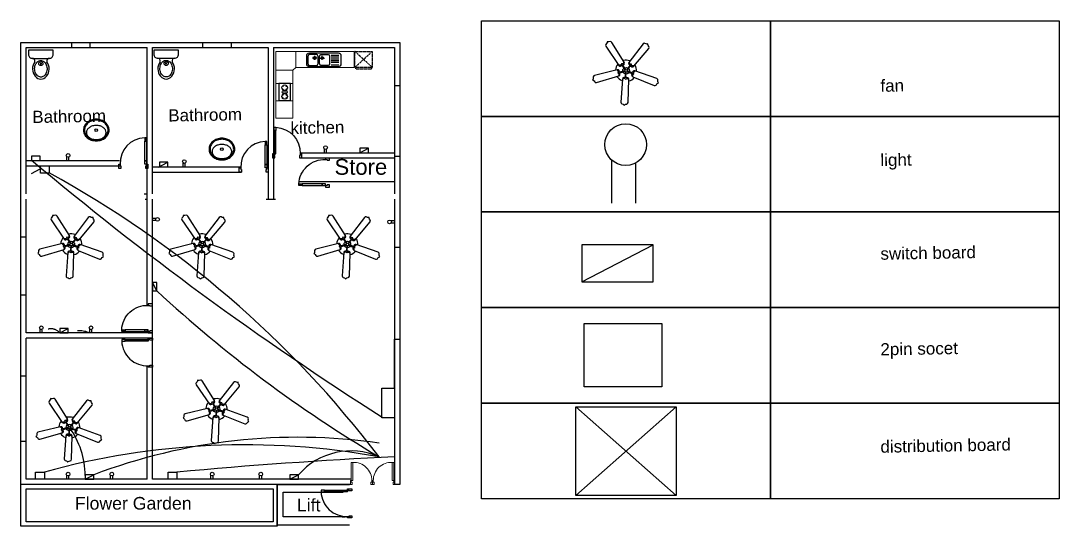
# Model space of a CAD drawing. Header units: inches. Extents: x 102 to 1923, y 81 to 561.
# Drawn here: x 937 to 1923, y 81 to 561 of the extents above; entities that cross this region are included whole.
import ezdxf

# ---------------------------------------------------------------- set-up
doc = ezdxf.new("R2010")
doc.units = ezdxf.units.IN
doc.header["$MEASUREMENT"] = 0
doc.linetypes.add('ACAD_ISO03W100', pattern=[30, 12, -18])
doc.linetypes.add('HIDDEN', pattern=[0.375, 0.25, -0.125])
for name, color, linetype in [('A-Door', 150, 'Continuous'), ('A-Flor-Pfix', 140, 'Continuous'), ('Dotted_AR', 7, 'ACAD_ISO03W100'), ('NOI THAT', 42, 'Continuous'), ('NOITHAT', 21, 'Continuous'), ('NT', 1, 'Continuous'), ('THIET-BI', 21, 'Continuous')]:
    doc.layers.add(name, color=color, linetype=linetype)
doc.layers.add('Plugin_AR', color=250, linetype='Continuous', lineweight=5)
doc.styles.get("Standard").update_dxf_attribs({"font": 'arial.ttf'})

# ---------------------------------------------------------------- blocks, each defined once
blk = doc.blocks.new('A$C7DB75F4D')
at = {"layer": 'A-Door'}
for points in [[(625, 740), (625, 660), (665, 660), (665, 740)], [(625, 180), (625, 660), (665, 660), (665, 180)], [(35, 100), (35, 60), (50, 60), (50, 50), (50, 0), (0, 0), (0, 100)], [(625, 100), (625, 180), (665, 180), (665, 100)], [(665, 100), (700, 100), (700, 0), (650, 0), (650, 50), (650, 60), (665, 60)]]:
    blk.add_lwpolyline(points, close=True, dxfattribs=at)
at = {"layer": 'NT', "color": 1}
blk.add_arc((650, 125), 616, 92.3278, 182.3278, dxfattribs=at)
blk = doc.blocks.new('11PFAN03')
at = {"color": 0, "linetype": 'ByBlock'}
for p, q in [((-15.28, 19.89), (-15.53, 19.29)), ((-15.53, 19.29), (-15.24, 18.43)), ((-14.63, 20.62), (-15.28, 19.89)), ((-15.24, 18.43), (-5.35, 3.94)), ((-14.28, 21.35), (-14.63, 20.62)), ((-14.23, 21.88), (-14.28, 21.35)), ((-13.66, 21.7), (-14.23, 21.88)), ((-12.96, 21.71), (-13.66, 21.7)), ((-11.97, 22.03), (-12.96, 21.71)), ((-11.26, 21.9), (-11.97, 22.03)), ((-10.7, 21.41), (-11.26, 21.9)), ((-1.47, 6.6), (-10.7, 21.41)), ((12.82, 20.19), (2.1, 6.31)), ((5.82, 3.44), (17.06, 16.79)), ((13.55, 20.73), (12.82, 20.19)), ((14.2, 20.68), (13.55, 20.73)), ((15.09, 20.29), (14.2, 20.68)), ((15.9, 20.18), (15.09, 20.29)), ((16.42, 20.3), (15.9, 20.18)), ((16.42, 19.7), (16.42, 20.3)), ((16.64, 19.04), (16.42, 19.7)), ((17.26, 18.19), (16.64, 19.04)), ((17.06, 16.79), (17.34, 17.47)), ((17.34, 17.47), (17.26, 18.19)), ((-6.73, 0.64), (-23.67, -3.56)), ((-5.79, 0.61), (-6.73, 0.64)), ((-6.57, 0.41), (-6.66, 0.26)), ((-6.66, 0.26), (-6.26, 0.05)), ((-6.02, 0.42), (-6.57, 0.41)), ((-6.26, 0.05), (-5.84, -0.36)), ((-5.57, 0.02), (-6.02, 0.42)), ((-5.3, 0.12), (-5.79, 0.61)), ((-5, -1.04), (-5.57, 0.02)), ((-5.35, 3.94), (-4.76, 3.47)), ((-4.84, -1), (-5.3, 0.12)), ((-5.06, 4.27), (-5.13, 4.14)), ((-5.13, 4.14), (-4.78, 3.75)), ((-4.61, 4.17), (-5.06, 4.27)), ((-1.17, 0.01), (-4.84, -1)), ((-4.78, 3.75), (-4.2, 3.74)), ((-4.76, 3.47), (-4.16, 3.45)), ((-4.01, 4.27), (-4.61, 4.17)), ((-4.2, 3.74), (-2.97, 4.17)), ((-4.16, 3.45), (-2.87, 4.01)), ((-3.7, 4.68), (-4.01, 4.27)), ((-3.44, 5.35), (-3.7, 4.68)), ((-2.65, 5.26), (-3.44, 5.35)), ((-2.97, 4.17), (-2.92, 4.07)), ((-2.87, 4.01), (-0.8, 0.79)), ((-2.15, 5.44), (-2.65, 5.26)), ((-2.54, 4.44), (-1.7, 5.3)), ((-2.48, 4.35), (-2.54, 4.44)), ((-2.45, 4.3), (-1.53, 5.07)), ((-0.35, 1.11), (-2.45, 4.3)), ((-1.89, 5.97), (-2.15, 5.44)), ((-1.81, 6.41), (-1.89, 5.97)), ((-1.64, 6.37), (-1.81, 6.41)), ((-1.7, 5.3), (-1.46, 5.85)), ((-1.46, 5.85), (-1.64, 6.37)), ((-1.53, 5.07), (-1.21, 5.69)), ((-1.21, 5.69), (-1.47, 6.6)), ((-0.99, -0.51), (-1.17, 0.01)), ((-0.8, 0.79), (-0.35, 1.11)), ((2.93, 3.97), (0.5, 1)), ((0.5, 1), (0.95, 0.68)), ((0.95, 0.68), (3.33, 3.66)), ((2.1, 6.31), (1.83, 5.6)), ((1.83, 5.6), (1.99, 5.02)), ((1.99, 5.02), (2.93, 3.97)), ((2.35, 6.16), (2.09, 5.7)), ((2.09, 5.7), (2.26, 5.15)), ((2.26, 5.15), (3.05, 4.11)), ((2.49, 6.13), (2.35, 6.16)), ((2.54, 5.67), (2.49, 6.13)), ((2.83, 5.14), (2.54, 5.67)), ((3.31, 4.96), (2.83, 5.14)), ((3.05, 4.11), (2.96, 4.04)), ((4.03, 4.93), (3.31, 4.96)), ((3.33, 3.66), (4.35, 3.02)), ((3.37, 3.71), (3.43, 3.78)), ((3.43, 3.78), (4.52, 3.25)), ((4.19, 4.15), (4.03, 4.93)), ((4.51, 3.72), (4.19, 4.15)), ((4.35, 3.02), (5.04, 2.91)), ((5.1, 3.64), (4.51, 3.72)), ((4.52, 3.25), (5.12, 3.2)), ((5.04, 2.91), (5.82, 3.44)), ((5.54, 3.71), (5.1, 3.64)), ((5.12, 3.2), (5.55, 3.53)), ((5.55, 3.53), (5.54, 3.71)), ((-24.86, -6.29), (-25.21, -6.77)), ((-25.21, -6.77), (-24.72, -6.98)), ((-24.65, -5.62), (-24.86, -6.29)), ((-24.72, -6.98), (-24.13, -7.54)), ((-24.3, -3.94), (-24.65, -4.57)), ((-24.65, -4.57), (-24.65, -5.62)), ((-23.67, -3.56), (-24.3, -3.94)), ((-24.13, -7.54), (-23.64, -8.38)), ((-22.24, -8.8), (-5.4, -3.87)), ((-5.83, -0.89), (-6.15, -1.62)), ((-6.15, -1.62), (-5.59, -2.07)), ((-5.84, -0.36), (-5.83, -0.89)), ((-5.39, -3.1), (-5.62, -3.49)), ((-5.62, -3.49), (-5.52, -3.6)), ((-5.59, -2.07), (-5.3, -2.49)), ((-5.52, -3.6), (-5.04, -3.38)), ((-5.4, -3.87), (-4.77, -3.45)), ((-5.3, -2.49), (-5.39, -3.1)), ((-5.04, -3.38), (-4.85, -2.84)), ((-4.91, -1.02), (-5, -1.04)), ((-4.88, -1.54), (-4.77, -1.52)), ((-4.85, -2.84), (-4.88, -1.54)), ((-4.77, -3.45), (-4.56, -2.89)), ((-4.7, -1.49), (-0.99, -0.51)), ((-4.56, -2.89), (-4.7, -1.49)), ((-2.69, -6.21), (-3.93, -23.61)), ((-2.36, -5.32), (-2.69, -6.21)), ((-2.26, -5.59), (-2.42, -6.12)), ((-2.42, -6.12), (-2.3, -6.26)), ((-1.75, -5), (-2.36, -5.32)), ((-2.3, -6.26), (-1.99, -5.94)), ((-1.74, -5.29), (-2.26, -5.59)), ((-1.99, -5.94), (-1.46, -5.66)), ((-0.54, -4.92), (-1.75, -5)), ((-0.55, -5.08), (-1.74, -5.29)), ((-1.46, -5.66), (-0.95, -5.82)), ((-0.95, -5.82), (-0.36, -6.35)), ((-0.55, -4.98), (-0.55, -5.08)), ((-0.37, -1.11), (-0.54, -4.92)), ((0.18, -1.1), (-0.37, -1.11)), ((-0.36, -6.35), (0.24, -5.96)), ((-0.05, -5.12), (-0.03, -5.01)), ((1.2, -5.49), (-0.05, -5.12)), ((-0.03, -4.93), (0.18, -1.1)), ((1.34, -5.23), (-0.03, -4.93)), ((0.24, -5.96), (0.73, -5.82)), ((0.73, -5.82), (1.28, -6.08)), ((1.1, -0.17), (0.94, -0.7)), ((0.94, -0.7), (4.51, -2.03)), ((4.68, -1.56), (1.1, -0.17)), ((1.66, -5.84), (1.2, -5.49)), ((1.28, -6.08), (1.59, -6.42)), ((1.81, -5.61), (1.34, -5.23)), ((1.5, -23.87), (2.01, -6.33)), ((1.59, -6.42), (1.72, -6.37)), ((1.72, -6.37), (1.66, -5.84)), ((2.01, -6.33), (1.81, -5.61)), ((4.51, -2.03), (4.22, -3.21)), ((4.22, -3.21), (4.33, -3.89)), ((4.33, -3.89), (5.07, -4.48)), ((4.66, -2.1), (4.49, -3.29)), ((4.49, -3.29), (4.62, -3.88)), ((4.57, -2.06), (4.66, -2.1)), ((4.62, -3.88), (5.07, -4.19)), ((5.39, -0.34), (4.68, -1.56)), ((4.85, -1.63), (4.75, -1.57)), ((5.59, -0.56), (4.85, -1.63)), ((4.93, -3.14), (5.24, -2.7)), ((5.04, -3.72), (4.93, -3.14)), ((5.24, -4.12), (5.04, -3.72)), ((5.07, -4.19), (5.24, -4.12)), ((5.07, -4.48), (21.24, -11.04)), ((5.24, -2.7), (5.93, -2.31)), ((5.89, -0.01), (5.39, -0.34)), ((6.07, -0.23), (5.59, -0.56)), ((5.74, -1.61), (5.76, -1.1)), ((5.93, -2.31), (5.74, -1.61)), ((5.76, -1.1), (6.18, -0.66)), ((6.65, -0.04), (5.89, -0.01)), ((6.59, -0.33), (6.07, -0.23)), ((6.18, -0.66), (6.6, -0.48)), ((6.6, -0.48), (6.59, -0.33)), ((23.17, -5.95), (6.65, -0.04)), ((23.9, -6.48), (23.17, -5.95)), ((24.05, -7.11), (23.9, -6.48)), ((23.95, -8.08), (24.05, -7.11)), ((-23.64, -8.38), (-23.15, -8.8)), ((-23.15, -8.8), (-22.24, -8.8)), ((21.24, -11.04), (21.98, -11.1)), ((21.98, -11.1), (22.63, -10.79)), ((22.63, -10.79), (23.25, -9.94)), ((23.25, -9.94), (23.81, -9.53)), ((23.81, -9.53), (24.38, -9.34)), ((24.11, -8.88), (23.95, -8.08)), ((24.38, -9.34), (24.11, -8.88)), ((-3.93, -23.61), (-3.76, -24.33)), ((-3.76, -24.33), (-3.27, -24.86)), ((-3.27, -24.86), (-2.27, -25.18)), ((-2.27, -25.18), (-1.71, -25.59)), ((-1.71, -25.59), (-1.35, -26.07)), ((-1.35, -26.07), (-1, -25.67)), ((-1, -25.67), (-0.28, -25.28)), ((-0.28, -25.28), (0.67, -25.07)), ((0.67, -25.07), (1.22, -24.74)), ((1.22, -24.74), (1.5, -23.87))]:
    blk.add_line(p, q, dxfattribs=at)
for radius in [2.5, 1]:
    blk.add_circle((0, 0), radius, dxfattribs=at)
for start, end in [(69.8249, 103.76498), (141.8249, 175.76498), (357.8249, 31.76498), (213.8249, 247.76498), (285.8249, 319.76498)]:
    blk.add_arc((0, 0), 8, start, end, dxfattribs=at)
blk = doc.blocks.new('DOOR_28')
at = {"layer": 'Plugin_AR'}
for p, q in [((-11278.7, 15409.4), (-11278.7, 15407.4)), ((-11255.7, 15409.4), (-11278.7, 15409.4)), ((-11255.7, 15410.4), (-11250.7, 15410.4)), ((-11255.7, 15410.4), (-11255.7, 15409.4)), ((-11255.7, 15407.4), (-11255.7, 15409.4)), ((-11255.7, 15409.4), (-11253.7, 15409.4)), ((-11253.7, 15409.4), (-11253.7, 15408.4)), ((-11250.7, 15410.4), (-11250.7, 15408.4)), ((-11278.7, 15407.4), (-11255.7, 15407.4)), ((-11253.7, 15408.4), (-11250.7, 15408.4)), ((-11255.7, 15382.4), (-11255.7, 15383.4)), ((-11255.7, 15383.4), (-11253.7, 15383.4)), ((-11253.7, 15384.4), (-11250.7, 15384.4)), ((-11253.7, 15383.4), (-11253.7, 15384.4)), ((-11250.7, 15382.4), (-11250.7, 15384.4)), ((-11255.7, 15382.4), (-11250.7, 15382.4))]:
    blk.add_line(p, q, dxfattribs=at)
blk.add_arc((-11256.1, 15406.1), 22.7, 176.6172, 270.945, dxfattribs=at)
blk = doc.blocks.new('SINK12RS')
for p, q in [((209, -225), (359, -225)), ((283, -292), (283, -153)), ((472, -226), (622, -226)), ((546, -293), (546, -154)), ((849, -130), (1120, -130)), ((849, -190), (1120, -190)), ((849, -250), (1120, -250)), ((849, -310), (1120, -310)), ((849, -370), (1120, -370)), ((849, -460), (1120, -460))]:
    blk.add_line(p, q)
for points in [[(99, -520), (1099, -520, 0.414214), (1199, -420), (1199, -160, 0.414214), (1099, -60), (99, -60, 0.414214), (-1, -160), (-1, -420, 0.414214)], [(124, -490), (324, -490, 0.414214), (399, -415), (399, -175, 0.414214), (324, -100), (124, -100, 0.414214), (49, -175), (49, -415, 0.414214)], [(524, -490, -0.414214), (449, -415), (449, -175, -0.414214), (524, -100), (724, -100, -0.414214), (799, -175), (799, -415, -0.414214), (724, -490)]]:
    blk.add_lwpolyline(points, format="xyb", close=True)
for centre, radius in [((283, -225), 50), ((546, -226), 37.5)]:
    blk.add_circle(centre, radius)
blk = doc.blocks.new('A$C73F932EB')
for p, q in [((0, 2300), (2700, 2300)), ((0, 2300), (0, 0)), ((0, 2300), (0, 1750)), ((680, 1750), (680, 2300)), ((2700, 2300), (2700, 1750)), ((580, 1650), (0, 1650)), ((580, 1650), (680, 1750)), ((580, 1650), (580, 0)), ((680, 1750), (2700, 1750)), ((0, 1200), (580, 1200)), ((0, 600), (580, 600)), ((0, 0), (580, 0))]:
    blk.add_line(p, q)
at = {"layer": 'NOI THAT', "linetype": 'HIDDEN'}
for p, q in [((2719, 2300), (3319, 2300)), ((2719, 1750), (3319, 2300)), ((3319, 1750), (2719, 2300)), ((2719, 1750), (2719, 2300)), ((3319, 2300), (3319, 1750)), ((3319, 1750), (2719, 1750)), ((200, 910), (200, 890)), ((380, 930), (220, 930)), ((220, 870), (380, 870)), ((400, 890), (400, 910))]:
    blk.add_line(p, q, dxfattribs=at)
at = {"layer": 'NOI THAT'}
for p, q in [((500, 1190), (100, 1190)), ((100, 1190), (100, 610)), ((262, 1089), (220, 1131)), ((340, 1089), (382, 1131)), ((500, 610), (500, 1190)), ((220, 969), (262, 1011)), ((262, 789), (220, 831)), ((382, 969), (340, 1011)), ((340, 789), (382, 831)), ((100, 610), (500, 610)), ((220, 669), (262, 711)), ((382, 669), (340, 711))]:
    blk.add_line(p, q, dxfattribs=at)
at = {"layer": 'NOI THAT', "linetype": 'HIDDEN'}
blk.add_lwpolyline([(2739, 1750), (2739, 1700), (3299, 1700), (3299, 1750)], dxfattribs=at)
at = {"layer": 'NOI THAT'}
for centre in [(301, 1050), (301, 750)]:
    blk.add_circle(centre, 95, dxfattribs=at)
at = {"layer": 'NOI THAT', "linetype": 'HIDDEN'}
for centre, start, end in [((220, 910), 90, 180), ((220, 890), 180, 270), ((380, 910), 0, 90), ((380, 890), 270, 0)]:
    blk.add_arc(centre, 20, start, end, dxfattribs=at)
at = {"layer": 'NOI THAT'}
blk.add_blockref('SINK12RS', (1051, 2300), dxfattribs=at)
blk = doc.blocks.new('A$C3C0C6A94')
at = {"layer": 'THIET-BI'}
for p, q in [((280, 375), (320, 375)), ((300, 355), (300, 395))]:
    blk.add_line(p, q, dxfattribs=at)
blk.add_lwpolyline([(100, 500), (500, 500, 0.414214), (600, 600), (600, 700), (0, 700), (0, 600, 0.414214)], format="xyb", close=True, dxfattribs=at)
blk.add_circle((300, 375), 50, dxfattribs=at)
for centre, start, end in [((95, 439), 341.3068, 91.1991), ((505, 439), 88.8009, 198.6932), ((505, 439), 199.0058, 200.4542)]:
    blk.add_arc(centre, 61, start, end, dxfattribs=at)
blk.add_ellipse((300, 250), major_axis=(0, 250), ratio=0.8, start_param=0.834075, end_param=5.449111, dxfattribs=at)
blk.add_open_spline([(300, 450), (287, 450), (274, 448), (249, 439), (236, 432), (212, 413), (201, 401), (182, 373), (173, 358), (160, 323), (155, 304), (150, 265), (149, 246), (153, 206), (157, 187), (169, 152), (177, 135), (195, 106), (206, 93), (229, 73), (242, 65), (267, 54), (280, 51), (306, 49), (319, 51), (344, 58), (357, 64), (381, 81), (393, 92), (413, 118), (422, 134), (437, 167), (443, 186), (449, 224), (451, 244), (449, 283), (445, 302), (435, 339), (428, 356), (410, 387), (400, 400), (377, 422), (365, 431), (340, 443), (327, 447), (309, 450), (305, 450), (300, 450)], degree=3, knots=[0, 0, 0, 0, 0.280897, 0.280897, 0.561794, 0.561794, 0.842691, 0.842691, 1.123587, 1.123587, 1.404484, 1.404484, 1.685381, 1.685381, 1.966278, 1.966278, 2.247175, 2.247175, 2.528072, 2.528072, 2.808968, 2.808968, 3.089865, 3.089865, 3.370762, 3.370762, 3.651659, 3.651659, 3.932556, 3.932556, 4.213453, 4.213453, 4.494349, 4.494349, 4.775246, 4.775246, 5.056143, 5.056143, 5.33704, 5.33704, 5.617937, 5.617937, 5.898834, 5.898834, 6.17973, 6.17973, 6.283185, 6.283185, 6.283185, 6.283185], dxfattribs=at)
blk = doc.blocks.new('I_PLUMB_LAV_COUNTER 4_P')
at = {"color": 0, "linetype": 'ByBlock'}
for points in [[(0, -1, 0.084101), (-3.71, -1.63, 0.091322), (-6.72, -3.34, 0.103814), (-8.8, -6.01, 0.114782), (-9.5, -9, 0.114782), (-8.8, -11.99, 0.103814), (-6.72, -14.66, 0.091322), (-3.71, -16.37, 0.084101), (0, -17, 0.084101), (3.71, -16.37, 0.091322), (6.72, -14.66, 0.103814), (8.8, -11.99, 0.114782), (9.5, -9, 0.114782), (8.8, -6.01, 0.103814), (6.72, -3.34, 0.091322), (3.71, -1.63, 0.084101)], [(0, -1.75, 0.084101), (-3.46, -2.34, 0.091322), (-6.23, -3.92, 0.103814), (-8.13, -6.34, 0.114782), (-8.75, -9, 0.114782), (-8.13, -11.66, 0.103814), (-6.23, -14.08, 0.091322), (-3.46, -15.66, 0.084101), (0, -16.25, 0.084101), (3.46, -15.66, 0.091322), (6.23, -14.08, 0.103814), (8.13, -11.66, 0.114782), (8.75, -9, 0.114782), (8.13, -6.34, 0.103814), (6.23, -3.92, 0.091322), (3.46, -2.34, 0.084101)], [(0, -5.56, 0.073018), (-2.87, -5.98, 0.084057), (-5.13, -7.1, 0.106512), (-6.74, -8.9, 0.130573), (-7.25, -10.81, 0.130573), (-6.74, -12.73, 0.106512), (-5.13, -14.53, 0.084057), (-2.87, -15.64, 0.073018), (0, -16.06, 0.073018), (2.87, -15.64, 0.084057), (5.13, -14.53, 0.106512), (6.74, -12.73, 0.130573), (7.25, -10.81, 0.130573), (6.74, -8.9, 0.106512), (5.13, -7.1, 0.084057), (2.87, -5.98, 0.073018)]]:
    blk.add_lwpolyline(points, format="xyb", close=True, dxfattribs=at)
blk.add_circle((0, -9), 1, dxfattribs=at)
blk = doc.blocks.new('*U28')
at = {"layer": 'A-Flor-Pfix', "color": 140, "linetype": 'Continuous', "lineweight": -3, "xscale": 25, "yscale": 25, "zscale": 25}
blk.add_blockref('I_PLUMB_LAV_COUNTER 4_P', (0, 0), dxfattribs=at)
blk = doc.blocks.new('*U32')
at = {"layer": 'A-Flor-Pfix', "color": 140, "linetype": 'Continuous', "lineweight": -3, "xscale": 25, "yscale": 25, "zscale": 25}
blk.add_blockref('I_PLUMB_LAV_COUNTER 4_P', (0, 0), dxfattribs=at)

msp = doc.modelspace()

# ---------------------------------------------------------------- linework, layer by layer
at = {"color": 7, "true_color": 0xffffff}
for p, q in [((936.78, 540.57), (1296.78, 540.57)), ((936.78, 120.57), (936.78, 540.57)), ((941.78, 535.57), (1056.78, 535.57)), ((941.78, 396.57), (941.78, 535.57)), ((1056.78, 391.57), (1056.78, 535.57)), ((1061.78, 535.57), (1171.78, 535.57)), ((1061.78, 396.57), (1061.78, 535.57)), ((1171.78, 535.57), (1171.78, 391.57)), ((1176.78, 535.57), (1291.78, 535.57)), ((1176.78, 535.57), (1176.78, 391.57)), ((1291.78, 535.57), (1291.78, 396.57)), ((1296.78, 540.57), (1296.78, 120.57)), ((1202.13, 435.78), (1290.93, 435.78)), ((1202.13, 435.78), (1290.93, 435.78)), ((941.78, 428.29), (1030.58, 428.29)), ((1201.52, 430.78), (1290.93, 430.78)), ((941.78, 423.29), (1031.19, 423.29)), ((1061.78, 422.41), (1145.58, 422.41)), ((1061.78, 417.41), (1146.19, 417.41)), ((1053.83, 396.57), (1056.78, 396.57)), ((941.78, 264.57), (941.78, 391.57)), ((1054.81, 391.57), (1056.78, 391.57)), ((1056.78, 290.77), (1056.78, 391.57)), ((1061.78, 125.57), (1061.78, 391.57)), ((1169.81, 391.57), (1178.75, 391.57)), ((1291.78, 391.57), (1291.78, 120.57)), ((1056.78, 264.57), (1056.78, 267.52)), ((1061.78, 264.57), (941.78, 264.57)), ((1061.78, 259.57), (941.78, 259.57)), ((941.78, 125.57), (941.78, 259.57)), ((1056.78, 125.57), (1056.78, 233.37)), ((1231.78, 120.57), (936.78, 120.57)), ((1249.78, 120.57), (936.78, 120.57)), ((1056.78, 125.57), (941.78, 125.57)), ((1231.78, 125.57), (1061.78, 125.57)), ((1250.53, 125.57), (1061.78, 125.57)), ((1296.78, 120.57), (1291.78, 120.57))]:
    msp.add_line(p, q, dxfattribs=at)
for p, q in [((1291.47, 407.95), (1201.52, 407.95)), ((936.74, 80.94), (936.74, 120.87)), ((1180.07, 120.16), (1180.07, 80.94)), ((1242.15, 89.69), (1249.96, 90.4)), ((1180.07, 80.94), (936.74, 80.94))]:
    msp.add_line(p, q)
msp.add_lwpolyline([(1291.78, 184.07), (1279.68, 184.07), (1279.68, 212.22), (1291.78, 212.22)], close=True, dxfattribs=at)
for points in [[(1249, 81.95), (1180.26, 81.95), (1180.26, 120.72), (1249, 120.72), (1249, 120.46)], [(1242.79, 89.96), (1186, 89.96), (1186, 113.15), (1242.79, 113.15)]]:
    msp.add_lwpolyline(points)
msp.add_lwpolyline([(941.74, 116.59), (1176.51, 116.59), (1176.51, 85.22), (941.74, 85.22)], close=True)
at = {"layer": 'Dotted_AR', "color": 7, "linetype": 'ByBlock', "true_color": 0xffffff}
for centre, radius, start, end in [((2948.45, 2808.84), 3109.77, 229.93697, 237.55402), ((488.02, -452.8), 990.96, 37.23802, 61.31322), ((1912.91, 1218.08), 1245.78, 227.17105, 239.30349), ((1149.69, -553.82), 712.13, 79.70573, 105.51638), ((1200.09, -381.51), 546.91, 81.92103, 110.78438), ((1250.3, 86.38), 66.08, 66.2168, 138.92701), ((1518.66, -4575.66), 4727.96, 92.75052, 95.26373)]:
    msp.add_arc(centre, radius, start, end, dxfattribs=at)
at = {"layer": 'NOITHAT', "color": 7, "true_color": 0xffffff}
for p, q in [((985.16, 535.57), (985.16, 540.57)), ((1002.77, 535.57), (1002.77, 540.57)), ((1109.77, 535.57), (1109.77, 540.57)), ((1136.8, 535.57), (1136.8, 540.57)), ((1291.78, 499.57), (1296.78, 499.57)), ((1225.04, 435.78), (1225.04, 439.37)), ((1227.04, 435.78), (1227.04, 439.16)), ((1258.68, 435.78), (1266.83, 440.02)), ((980.49, 428.29), (980.49, 431.87)), ((982.49, 428.29), (982.49, 431.66)), ((1067.53, 422.16), (1075.67, 426.39)), ((1090.85, 422.26), (1090.85, 425.85)), ((1092.85, 422.26), (1092.85, 425.64)), ((1291.78, 432.57), (1296.78, 432.57)), ((1498.1, 387.78), (1498.1, 428.52)), ((1520.85, 387.78), (1520.85, 426.18)), ((946.91, 416.11), (955.06, 420.35)), ((1291.78, 391.57), (1291.78, 346.12)), ((1061.78, 373.56), (1065.36, 373.56)), ((1061.78, 371.56), (1065.16, 371.56)), ((1291.78, 368.9), (1288.2, 368.9)), ((1291.78, 370.9), (1288.41, 370.9)), ((941.78, 355.57), (936.78, 355.57)), ((1291.78, 346.12), (1296.78, 346.12)), ((1469.43, 312.98), (1537.3, 348.26)), ((1066.02, 304.44), (1061.78, 312.59)), ((941.78, 300.57), (936.78, 300.57)), ((955.09, 264.57), (955.09, 268.15)), ((957.09, 264.57), (957.09, 267.94)), ((973.68, 264.57), (981.83, 268.8)), ((1002.25, 264.57), (1002.25, 268.15)), ((1004.25, 264.57), (1004.25, 267.94)), ((1291.78, 212.22), (1291.78, 258.64)), ((1291.78, 258.64), (1296.78, 258.64)), ((941.78, 223.57), (936.78, 223.57)), ((1463.81, 110.25), (1559.1, 194.5)), ((1463.81, 194.5), (1559.1, 110.25)), ((941.78, 161.57), (936.78, 161.57)), ((980.49, 125.57), (980.49, 129.15)), ((982.49, 125.57), (982.49, 128.94)), ((997.87, 125.57), (1006.02, 129.8)), ((1022.03, 125.57), (1022.03, 129.15)), ((1024.03, 125.57), (1024.03, 128.94)), ((1117.35, 125.57), (1117.35, 129.15)), ((1119.35, 125.57), (1119.35, 128.94)), ((1163.5, 125.57), (1163.5, 129.15)), ((1165.5, 125.57), (1165.5, 128.94)), ((1192.34, 125.57), (1200.49, 129.8))]:
    msp.add_line(p, q, dxfattribs=at)
for points in [[(1374.33, 561.12), (1648.58, 561.12), (1648.58, 470.28), (1374.33, 470.28)], [(1648.58, 561.12), (1922.83, 561.12), (1922.83, 470.28), (1648.58, 470.28)], [(1374.33, 470.28), (1648.58, 470.28), (1648.58, 379.45), (1374.33, 379.45)], [(1648.58, 470.28), (1922.83, 470.28), (1922.83, 379.45), (1648.58, 379.45)], [(1258.68, 435.78), (1266.83, 435.78), (1266.83, 440.02), (1258.68, 440.02)], [(946.91, 428.29), (955.06, 428.29), (955.06, 432.52), (946.91, 432.52)], [(1068.39, 422.41), (1076.54, 422.41), (1076.54, 426.65), (1068.39, 426.65)], [(955.36, 423.29), (963.7, 423.29), (963.7, 416.49), (955.36, 416.49)], [(1374.33, 379.45), (1648.58, 379.45), (1648.58, 288.62), (1374.33, 288.62)], [(1648.58, 379.45), (1922.83, 379.45), (1922.83, 288.62), (1648.58, 288.62)], [(1469.43, 312.98), (1537.3, 312.98), (1537.3, 348.26), (1469.43, 348.26)], [(1066.02, 304.44), (1066.02, 312.59), (1061.78, 312.59), (1061.78, 304.44)], [(1374.33, 288.62), (1648.58, 288.62), (1648.58, 197.79), (1374.33, 197.79)], [(1648.58, 288.62), (1922.83, 288.62), (1922.83, 197.79), (1648.58, 197.79)], [(973.68, 264.57), (981.83, 264.57), (981.83, 268.8), (973.68, 268.8)], [(1471.59, 273.45), (1545.37, 273.45), (1545.37, 213.34), (1471.59, 213.34)], [(1374.33, 197.79), (1648.58, 197.79), (1648.58, 106.96), (1374.33, 106.96)], [(1648.58, 197.79), (1922.83, 197.79), (1922.83, 106.96), (1648.58, 106.96)], [(1463.81, 194.5), (1559.1, 194.5), (1559.1, 110.25), (1463.81, 110.25)], [(950.84, 132.36), (959.19, 132.36), (959.19, 125.57), (950.84, 125.57)], [(997.87, 125.57), (1006.02, 125.57), (1006.02, 129.8), (997.87, 129.8)], [(1076.58, 132.36), (1084.92, 132.36), (1084.92, 125.57), (1076.58, 125.57)], [(1192.34, 125.57), (1200.49, 125.57), (1200.49, 129.8), (1192.34, 129.8)]]:
    msp.add_lwpolyline(points, close=True, dxfattribs=at)
for centre, radius in [((1511.14, 443.46), 19.82), ((981.63, 433.18), 1.74), ((1226.18, 440.68), 1.74), ((1092.05, 427.31), 1.74), ((1066.68, 372.42), 1.74), ((1286.89, 370.05), 1.74), ((956.24, 269.46), 1.74), ((1003.4, 269.46), 1.74), ((981.63, 130.46), 1.74), ((1023.18, 130.46), 1.74), ((1118.49, 130.46), 1.74), ((1164.64, 130.46), 1.74)]:
    msp.add_circle(centre, radius, dxfattribs=at)
at = {"layer": 'NOITHAT', "color": 7, "linetype": 'ACAD_ISO03W100', "true_color": 0xffffff}
for centre, radius, start, end in [((965.39, 257.76), 10.73, 39.37954, 140.62046), ((992.04, 239.8), 26.79, 67.59559, 112.40441)]:
    msp.add_arc(centre, radius, start, end, dxfattribs=at)
at = {"layer": 'NOITHAT', "color": 7, "true_color": 0xffffff}
msp.add_arc((922, 129.41), 75.87, 359.70319, 36.59701, dxfattribs=at)
at = {"layer": 'Plugin_AR', "color": 7, "true_color": 0xffffff, "extrusion": (0, 0, -1)}
for p, q in [((1250.53, 124.32), (1250.53, 141.57)), ((1250.53, 141.57), (1252.03, 141.57)), ((1252.03, 141.57), (1252.03, 124.32)), ((1249.78, 124.32), (1249.78, 120.57)), ((1249.78, 124.32), (1250.53, 124.32)), ((1249.78, 120.57), (1251.28, 120.57)), ((1252.03, 124.32), (1250.53, 124.32)), ((1250.53, 124.32), (1250.53, 122.82)), ((1250.53, 122.82), (1251.28, 122.82)), ((1251.28, 122.82), (1251.28, 120.57)), ((1269.28, 122.82), (1269.28, 120.57)), ((1270.03, 122.82), (1269.28, 122.82)), ((1270.78, 120.57), (1269.28, 120.57)), ((1270.78, 124.32), (1270.03, 124.32)), ((1270.03, 124.32), (1270.03, 122.82)), ((1270.78, 124.32), (1270.78, 120.57))]:
    msp.add_line(p, q, dxfattribs=at)
msp.add_arc((-1253.04, 124.6), 17, 86.61722, 180.94503, dxfattribs=at)

# ---------------------------------------------------------------- block references
at = {"layer": 'A-Door', "color": 7, "true_color": 0xffffff, "yscale": 0.03937006397641444, "zscale": 0.03937006397641444}
for p, xscale in [((1203.49, 430.78), -0.03937006397641444), ((1029.82, 420.86), 0.03937006397641444), ((1144.22, 417.41), 0.03937006397641444)]:
    msp.add_blockref('A$C7DB75F4D', p, dxfattribs=dict(at, xscale=xscale))
for p, xscale, rotation in [((1230.02, 430.71), -0.03937006397641444, 90), ((1061.78, 292.13), -0.03937006397641444, 90), ((1061.78, 232.01), 0.03937006397641444, 90.00000000000001), ((1251, 88.91), 0.03937006397641444, 90.00000000000001)]:
    msp.add_blockref('A$C7DB75F4D', p, dxfattribs=dict(at, xscale=xscale, rotation=rotation))
at = {"layer": 'Plugin_AR', "color": 7, "true_color": 0xffffff}
for name, p, xscale, yscale, zscale in [('A$C3C0C6A94', (944, 505.67), 0.03937006397641444, 0.03937006397641444, 0.03937006397641444), ('A$C3C0C6A94', (1062.98, 505.78), 0.03937006397641444, 0.03937006397641444, 0.03937006397641444), ('A$C73F932EB', (1179.07, 468.58), 0.0275590447834901, 0.0275590447834901, 0.0275590447834901)]:
    msp.add_blockref(name, p, dxfattribs=dict(at, xscale=xscale, yscale=yscale, zscale=zscale))
at = {"layer": 'Plugin_AR', "color": 7, "linetype": 'Continuous', "lineweight": -3, "true_color": 0xffffff, "xscale": 0.05139570007600051, "yscale": 0.05139570007600051, "zscale": 0.05139570007600051}
for name, p in [('*U32', (1008.46, 468.85)), ('*U28', (1127.71, 450.77))]:
    msp.add_blockref(name, p, dxfattribs=at)
at = {"layer": 'Plugin_AR', "color": 7, "true_color": 0xffffff, "extrusion": (0, 0, -1), "xscale": -0.7500000000043655, "yscale": 0.7500000000043655, "zscale": 0.7500000000043655, "rotation": 90}
msp.add_blockref('DOOR_28', (10266.05, -8317.45), dxfattribs=at)
at = {"layer": 'THIET-BI', "color": 7, "true_color": 0xffffff, "xscale": 1.259842047245262, "yscale": 1.259842047245262, "zscale": 1.259842047245262}
for p in [(1511.48, 513.61), (984.73, 348.66), (1108.99, 348.66), (1246.85, 348.66), (1122.61, 192.08), (982.92, 174.64)]:
    msp.add_blockref('11PFAN03', p, dxfattribs=at)

# ---------------------------------------------------------------- texts
at = {"attachment_point": 1}
for s, width, insert, char_height in [('Store', 31.2432, (1234.65, 429.81), 15), ('Flower Garden', 130.5856, (988.12, 108.75), 12), ('Lift', 35.3776, (1198.96, 106.98), 12)]:
    msp.add_mtext_dynamic_manual_height_columns(s, width=width, gutter_width=1, heights=[0], dxfattribs=dict(at, insert=insert, char_height=char_height))
at = {"layer": 'NOITHAT', "color": 7, "true_color": 0xffffff}
for s, p in [('fan', (1753.12, 493.6)), ('Bathroom', (947.79, 463.96)), ('Bathroom', (1076.9, 465.36)), ('kitchen', (1192.95, 453.52)), ('light', (1753.12, 423.02)), ('switch board', (1753.12, 334.04)), ('2pin socet', (1753.12, 243.21)), ('distribution board', (1753.12, 150.75))]:
    msp.add_text(s, height=11.563, rotation=1.00439, dxfattribs=at).set_placement(p)

doc.saveas('drawing.dxf')
